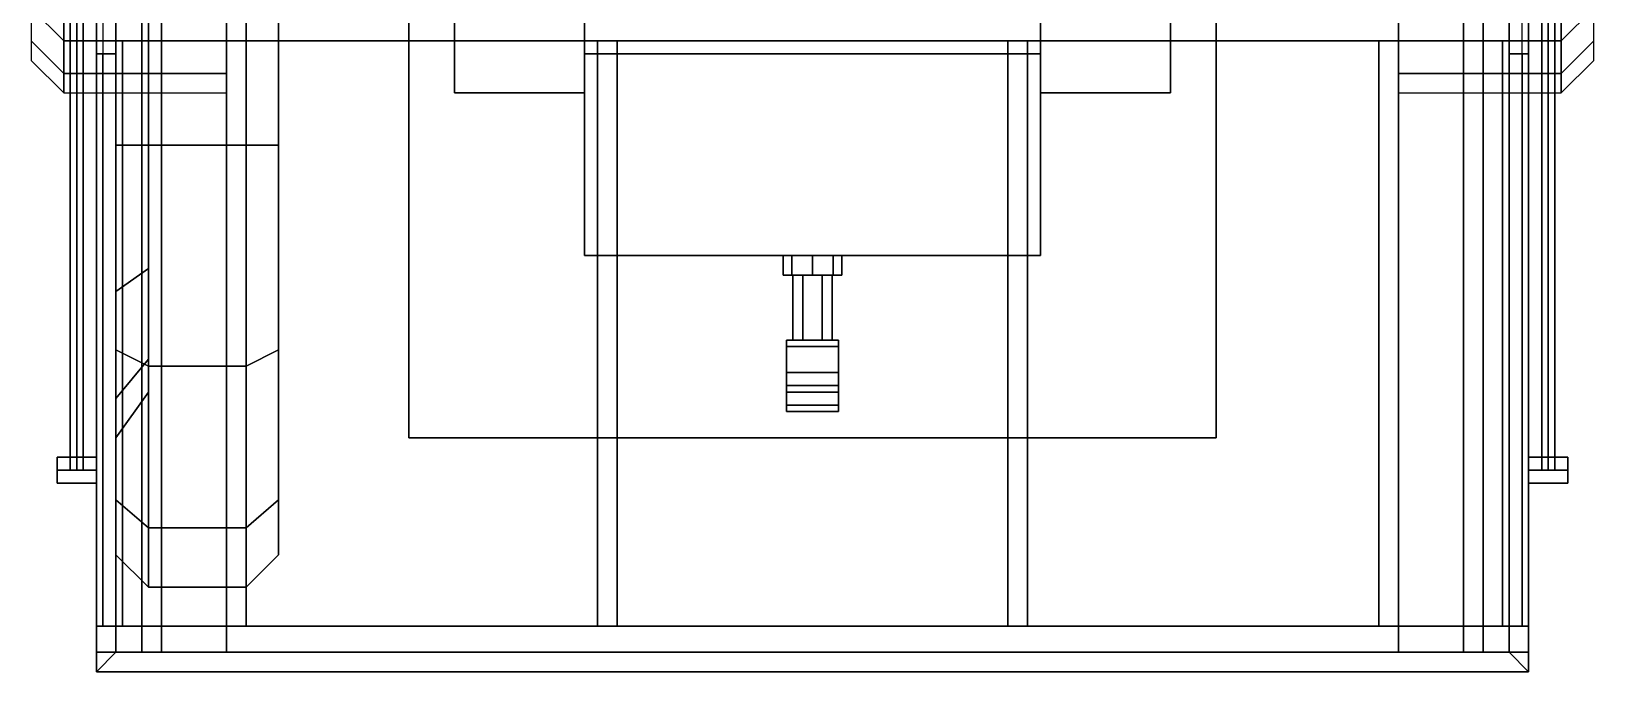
# Model space of a CAD drawing. Header units: millimetres. Extents: x -1.2 to 3, y -3.17 to 5.
# Drawn here: x -1.2 to 1.2, y -3.17 to -2.185 of the extents above; entities that cross this region are included whole.
import ezdxf

# ---------------------------------------------------------------- set-up
doc = ezdxf.new("R2010")
doc.units = ezdxf.units.MM
for name, color, linetype in [('crane', 1, 'Continuous'), ('mudguards', 6, 'Continuous'), ('spare', 5, 'Continuous')]:
    doc.layers.add(name, color=color, linetype=linetype)

msp = doc.modelspace()

# ---------------------------------------------------------------- linework, layer by layer
for points in [[(-0.62, -0.51, 1.1), (-0.62, -2.81, 1.1), (-0.62, -2.81, 1.17), (-0.62, -0.51, 1.17)], [(0.62, -0.51, 1.1), (0.62, -2.81, 1.1), (-0.62, -2.81, 1.1), (-0.62, -0.51, 1.1)], [(0.62, -2.81, 1.17), (0.62, -2.81, 1.1), (0.62, -0.51, 1.1), (0.62, -0.51, 1.17)], [(-1.1, -1.35, 1.53), (-1.1, -1.46, 1.53), (-1.1, -3.14, 1.91), (-1.1, -0.57, 1.91)], [(-1.1, -0.57, 1.91), (-1.1, -3.17, 1.91), (-1.07, -3.14, 1.91), (-1.07, -0.57, 1.91)], [(-1.1, -0.57, 2.3), (-1.1, -3.14, 2.3), (-1.07, -3.14, 2.3), (-1.07, -0.57, 2.3)], [(-1.09, -0.57, 2.27), (-1.09, -3.1, 2.27), (-1.1, -3.1, 2.27), (-1.1, -0.57, 2.27)], [(-1.1, -3.14, 2.27), (-1.1, -3.14, 2.3), (-1.1, -0.57, 2.3), (-1.1, -0.57, 2.27)], [(-1.07, -3.14, 1.91), (-1.07, -1.46, 1.57), (-1.07, -1.35, 1.57), (-1.07, -0.57, 1.91)], [(-1.07, -0.57, 2.3), (-1.07, -3.14, 2.3), (-1.07, -3.1, 2.18), (-1.07, -0.57, 2.18)], [(1.07, -1.35, 1.57), (1.07, -1.46, 1.57), (1.07, -3.14, 1.91), (1.07, -0.57, 1.91)], [(1.07, -0.57, 1.91), (1.07, -3.14, 1.91), (1.1, -3.17, 1.91), (1.1, -0.57, 1.91)], [(1.07, -3.1, 2.18), (1.07, -3.14, 2.3), (1.07, -0.57, 2.3), (1.07, -0.57, 2.18)], [(1.07, -0.57, 2.3), (1.07, -3.14, 2.3), (1.1, -3.14, 2.3), (1.1, -0.57, 2.3)], [(1.1, -0.57, 2.27), (1.1, -3.1, 2.27), (1.09, -3.1, 2.27), (1.09, -0.57, 2.27)], [(1.1, -3.17, 1.91), (1.1, -1.46, 1.53), (1.1, -1.35, 1.53), (1.1, -0.57, 1.91)], [(1.1, -0.57, 2.3), (1.1, -3.14, 2.3), (1.1, -3.14, 2.27), (1.1, -0.57, 2.27)], [(-1.1, -1.7, 1.48), (-1.1, -3.14, 1.91), (-1.1, -3.14, 1.91), (-1.1, -1.46, 1.53)], [(-1.07, -3.14, 1.91), (-1.07, -3.14, 1.91), (-1.07, -1.7, 1.52), (-1.07, -1.46, 1.57)], [(1.07, -1.7, 1.52), (1.07, -3.14, 1.91), (1.07, -3.14, 1.91), (1.07, -1.46, 1.57)], [(1.1, -3.17, 1.91), (1.1, -3.17, 1.91), (1.1, -1.7, 1.48), (1.1, -1.46, 1.53)], [(-1.1, -1.93, 1.36), (-1.1, -3.14, 1.91), (-1.1, -3.14, 1.91), (-1.1, -1.7, 1.48)], [(-1.07, -3.14, 1.91), (-1.07, -3.14, 1.91), (-1.07, -1.94, 1.41), (-1.07, -1.7, 1.52)], [(1.07, -1.94, 1.41), (1.07, -3.14, 1.91), (1.07, -3.14, 1.91), (1.07, -1.7, 1.52)], [(1.1, -3.17, 1.91), (1.1, -3.17, 1.91), (1.1, -1.93, 1.36), (1.1, -1.7, 1.48)], [(-1.1, -2.11, 1.17), (-1.1, -3.14, 1.17), (-1.1, -3.14, 1.91), (-1.1, -1.93, 1.36)], [(-1.07, -3.14, 1.91), (-1.07, -3.14, 1.23), (-1.07, -2.12, 1.23), (-1.07, -1.94, 1.41)], [(1.07, -2.12, 1.23), (1.07, -3.14, 1.23), (1.07, -3.14, 1.91), (1.07, -1.94, 1.41)], [(1.1, -3.17, 1.91), (1.1, -3.17, 1.17), (1.1, -2.11, 1.17), (1.1, -1.93, 1.36)], [(-0.55, -2.06, 0.76), (-0.55, -2.28, 0.91), (-0.55, -2.17, 1.06)], [(-0.35, -2.06, 0.76), (-0.35, -2.28, 0.91), (-0.55, -2.28, 0.91), (-0.55, -2.06, 0.76)], [(-0.35, -2.17, 1.06), (-0.35, -2.28, 0.91), (-0.35, -2.06, 0.76), (-0.35, -2.17, 1.06)], [(0.35, -2.06, 0.76), (0.35, -2.28, 0.91), (0.35, -2.17, 1.06)], [(0.55, -2.06, 0.76), (0.55, -2.28, 0.91), (0.35, -2.28, 0.91), (0.35, -2.06, 0.76)], [(0.55, -2.17, 1.06), (0.55, -2.28, 0.91), (0.55, -2.06, 0.76), (0.55, -2.17, 1.06)], [(1.1, -2.11, 1.17), (1.1, -3.14, 1.17), (-1.1, -3.14, 1.17), (-1.1, -2.11, 1.17)], [(-1.07, -2.12, 1.23), (-1.07, -3.14, 1.23), (1.07, -3.14, 1.23), (1.07, -2.12, 1.23)], [(-1.1, -2.16, 1.91), (-1.1, -2.22, 1.91), (-1.1, -2.22, 2.27), (-1.1, -2.16, 2.27)], [(-1.1, -2.16, 2.55), (-1.1, -2.16, 2.3), (-1.1, -2.2, 2.3), (-1.1, -2.2, 2.55)], [(-1.03, -2.16, 2.62), (-1.1, -2.16, 2.55), (-1.1, -2.2, 2.55), (-1.03, -2.2, 2.62)], [(-1.07, -2.22, 2.27), (-1.07, -2.22, 1.91), (-1.07, -2.16, 1.91), (-1.07, -2.16, 2.27)], [(-1.07, -2.2, 2.3), (-1.07, -2.16, 2.3), (-1.07, -2.16, 2.55), (-1.07, -2.2, 2.55)], [(-1.07, -2.2, 2.55), (-1.07, -2.16, 2.55), (-1, -2.16, 2.62), (-1, -2.2, 2.62)], [(-0.9, -2.16, 2.69), (-1.03, -2.16, 2.62), (-1.03, -2.2, 2.62), (-0.9, -2.2, 2.69)], [(-1, -2.2, 2.62), (-1, -2.16, 2.62), (-0.9, -2.16, 2.67), (-0.9, -2.2, 2.67)], [(0.9, -2.16, 2.67), (0.9, -2.2, 2.67), (-0.9, -2.2, 2.67), (-0.9, -2.16, 2.67)], [(-0.9, -2.2, 2.69), (0.9, -2.2, 2.69), (0.9, -2.16, 2.69), (-0.9, -2.16, 2.69)], [(0.9, -2.2, 2.69), (1.03, -2.2, 2.62), (1.03, -2.16, 2.62), (0.9, -2.16, 2.69)], [(1, -2.16, 2.62), (1, -2.2, 2.62), (0.9, -2.2, 2.67), (0.9, -2.16, 2.67)], [(1.07, -2.16, 2.55), (1.07, -2.2, 2.55), (1, -2.2, 2.62), (1, -2.16, 2.62)], [(1.03, -2.2, 2.62), (1.1, -2.2, 2.55), (1.1, -2.16, 2.55), (1.03, -2.16, 2.62)], [(1.07, -2.16, 1.91), (1.07, -2.22, 1.91), (1.07, -2.22, 2.27), (1.07, -2.16, 2.27)], [(1.07, -2.16, 2.3), (1.07, -2.2, 2.3), (1.07, -2.2, 2.55), (1.07, -2.16, 2.55)], [(1.1, -2.22, 2.27), (1.1, -2.22, 1.91), (1.1, -2.16, 1.91), (1.1, -2.16, 2.27)], [(1.1, -2.2, 2.55), (1.1, -2.2, 2.3), (1.1, -2.16, 2.3), (1.1, -2.16, 2.55)], [(-0.55, -2.17, 1.06), (-0.55, -2.28, 0.91), (-0.55, -2.28, 1.1), (-0.55, -2.17, 1.1)], [(-0.35, -2.28, 1.1), (-0.35, -2.28, 0.91), (-0.35, -2.17, 1.06), (-0.35, -2.17, 1.1)], [(0.35, -2.17, 1.06), (0.35, -2.28, 0.91), (0.35, -2.28, 1.1), (0.35, -2.17, 1.1)], [(0.55, -2.28, 1.1), (0.55, -2.28, 0.91), (0.55, -2.17, 1.06), (0.55, -2.17, 1.1)], [(-1.1, -2.2, 2.55), (-1.1, -2.2, 2.3), (-1.07, -2.2, 2.3), (-1.07, -2.2, 2.55)], [(-1.03, -2.2, 2.62), (-1.1, -2.2, 2.55), (-1.07, -2.2, 2.55), (-1, -2.2, 2.62)], [(-1.1, -3.1, 2.52), (-1.1, -3.1, 2.55), (-1.1, -2.2, 2.55), (-1.1, -2.2, 2.52)], [(-1.07, -2.2, 2.52), (-1.07, -3.1, 2.52), (-1.1, -3.1, 2.52), (-1.1, -2.2, 2.52)], [(-1.1, -2.2, 2.55), (-1.1, -3.1, 2.55), (-1.07, -3.1, 2.55), (-1.07, -2.2, 2.55)], [(-1.07, -2.2, 2.55), (-1.07, -3.1, 2.55), (-1.07, -3.1, 2.52), (-1.07, -2.2, 2.52)], [(-1.03, -2.2, 2.59), (-1.03, -3.1, 2.59), (-1.06, -3.1, 2.59), (-1.06, -2.2, 2.59)], [(-1.06, -3.1, 2.59), (-1.03, -3.1, 2.62), (-1.03, -2.2, 2.62), (-1.06, -2.2, 2.59)], [(-0.9, -2.2, 2.69), (-1.03, -2.2, 2.62), (-1, -2.2, 2.62), (-0.9, -2.2, 2.67)], [(-1, -2.2, 2.62), (-1, -3.1, 2.62), (-1.03, -3.1, 2.59), (-1.03, -2.2, 2.59)], [(-1.03, -2.2, 2.62), (-1.03, -3.1, 2.62), (-1, -3.1, 2.62), (-1, -2.2, 2.62)], [(-0.9, -2.2, 2.67), (0.9, -2.2, 2.67), (0.9, -2.2, 2.69), (-0.9, -2.2, 2.69)], [(-0.9, -3.1, 2.67), (-0.9, -3.1, 2.69), (-0.9, -2.2, 2.69), (-0.9, -2.2, 2.67)], [(-0.9, -2.2, 2.69), (-0.9, -3.1, 2.69), (-0.87, -3.1, 2.69), (-0.87, -2.2, 2.69)], [(-0.87, -2.2, 2.67), (-0.87, -3.1, 2.67), (-0.9, -3.1, 2.67), (-0.9, -2.2, 2.67)], [(-0.87, -2.2, 2.69), (-0.87, -3.1, 2.69), (-0.87, -3.1, 2.67), (-0.87, -2.2, 2.67)], [(-0.33, -3.1, 2.67), (-0.33, -3.1, 2.69), (-0.33, -2.2, 2.69), (-0.33, -2.2, 2.67)], [(-0.33, -2.2, 2.69), (-0.33, -3.1, 2.69), (-0.3, -3.1, 2.69), (-0.3, -2.2, 2.69)], [(-0.3, -2.2, 2.67), (-0.3, -3.1, 2.67), (-0.33, -3.1, 2.67), (-0.33, -2.2, 2.67)], [(-0.3, -2.2, 2.69), (-0.3, -3.1, 2.69), (-0.3, -3.1, 2.67), (-0.3, -2.2, 2.67)], [(0.33, -3.1, 2.69), (0.33, -2.2, 2.69), (0.3, -2.2, 2.69), (0.3, -3.1, 2.69)], [(0.3, -3.1, 2.69), (0.3, -2.2, 2.69), (0.3, -2.2, 2.67), (0.3, -3.1, 2.67)], [(0.3, -3.1, 2.67), (0.3, -2.2, 2.67), (0.33, -2.2, 2.67), (0.33, -3.1, 2.67)], [(0.33, -2.2, 2.67), (0.33, -2.2, 2.69), (0.33, -3.1, 2.69), (0.33, -3.1, 2.67)], [(0.9, -3.1, 2.69), (0.9, -2.2, 2.69), (0.87, -2.2, 2.69), (0.87, -3.1, 2.69)], [(0.87, -3.1, 2.69), (0.87, -2.2, 2.69), (0.87, -2.2, 2.67), (0.87, -3.1, 2.67)], [(0.87, -3.1, 2.67), (0.87, -2.2, 2.67), (0.9, -2.2, 2.67), (0.9, -3.1, 2.67)], [(0.9, -2.2, 2.67), (1, -2.2, 2.62), (1.03, -2.2, 2.62), (0.9, -2.2, 2.69)], [(0.9, -2.2, 2.67), (0.9, -2.2, 2.69), (0.9, -3.1, 2.69), (0.9, -3.1, 2.67)], [(1, -2.2, 2.62), (1.07, -2.2, 2.55), (1.1, -2.2, 2.55), (1.03, -2.2, 2.62)], [(1, -3.1, 2.62), (1, -2.2, 2.62), (1.03, -2.2, 2.59), (1.03, -3.1, 2.59)], [(1.03, -3.1, 2.62), (1.03, -2.2, 2.62), (1, -2.2, 2.62), (1, -3.1, 2.62)], [(1.06, -2.2, 2.59), (1.03, -2.2, 2.62), (1.03, -3.1, 2.62), (1.06, -3.1, 2.59)], [(1.03, -3.1, 2.59), (1.03, -2.2, 2.59), (1.06, -2.2, 2.59), (1.06, -3.1, 2.59)], [(1.07, -2.2, 2.55), (1.07, -2.2, 2.3), (1.1, -2.2, 2.3), (1.1, -2.2, 2.55)], [(1.07, -3.1, 2.52), (1.07, -2.2, 2.52), (1.1, -2.2, 2.52), (1.1, -3.1, 2.52)], [(1.07, -3.1, 2.55), (1.07, -2.2, 2.55), (1.07, -2.2, 2.52), (1.07, -3.1, 2.52)], [(1.1, -3.1, 2.55), (1.1, -2.2, 2.55), (1.07, -2.2, 2.55), (1.07, -3.1, 2.55)], [(1.1, -2.2, 2.52), (1.1, -2.2, 2.55), (1.1, -3.1, 2.55), (1.1, -3.1, 2.52)], [(-1.1, -2.22, 2.27), (-1.1, -2.22, 1.91), (-1.07, -2.22, 1.91), (-1.07, -2.22, 2.27)], [(-1.09, -2.22, 2), (-1.09, -3.1, 2), (-1.09, -3.1, 2.09), (-1.09, -2.22, 2.09)], [(-1.07, -2.22, 2), (-1.07, -3.1, 2), (-1.09, -3.1, 2), (-1.09, -2.22, 2)], [(-1.09, -2.22, 2.18), (-1.09, -3.1, 2.18), (-1.09, -3.1, 2.27), (-1.09, -2.22, 2.27)], [(-1.07, -2.22, 2.18), (-1.07, -3.1, 2.18), (-1.09, -3.1, 2.18), (-1.09, -2.22, 2.18)], [(-1.09, -2.22, 2.09), (-1.09, -3.1, 2.09), (-1.07, -3.1, 2.09), (-1.07, -2.22, 2.09)], [(-1.07, -3.1, 2.09), (-1.07, -3.1, 2), (-1.07, -2.22, 2), (-1.07, -2.22, 2.09)], [(-0.35, -2.22, 0.66), (-0.35, -2.53, 0.66), (-0.35, -2.53, 1.1), (-0.35, -2.22, 1.1)], [(0.35, -2.22, 1.1), (0.35, -2.22, 0.66), (-0.35, -2.22, 0.66), (-0.35, -2.22, 1.1)], [(0.35, -2.22, 0.66), (0.35, -2.53, 0.66), (-0.35, -2.53, 0.66), (-0.35, -2.22, 0.66)], [(0.35, -2.53, 1.1), (0.35, -2.53, 0.66), (0.35, -2.22, 0.66), (0.35, -2.22, 1.1)], [(1.07, -2.22, 2.27), (1.07, -2.22, 1.91), (1.1, -2.22, 1.91), (1.1, -2.22, 2.27)], [(1.07, -2.22, 2), (1.07, -3.1, 2), (1.07, -3.1, 2.09), (1.07, -2.22, 2.09)], [(1.07, -2.22, 2.09), (1.07, -3.1, 2.09), (1.09, -3.1, 2.09), (1.09, -2.22, 2.09)], [(1.09, -2.22, 2), (1.09, -3.1, 2), (1.07, -3.1, 2), (1.07, -2.22, 2)], [(1.09, -2.22, 2.18), (1.09, -3.1, 2.18), (1.07, -3.1, 2.18), (1.07, -2.22, 2.18)], [(1.09, -3.1, 2.09), (1.09, -3.1, 2), (1.09, -2.22, 2), (1.09, -2.22, 2.09)], [(1.09, -3.1, 2.27), (1.09, -3.1, 2.18), (1.09, -2.22, 2.18), (1.09, -2.22, 2.27)], [(-0.55, -2.28, 1.1), (-0.55, -2.28, 0.91), (-0.35, -2.28, 0.91), (-0.35, -2.28, 1.1)], [(0.35, -2.28, 1.1), (0.35, -2.28, 0.91), (0.55, -2.28, 0.91), (0.55, -2.28, 1.1)], [(-0.35, -2.53, 1.1), (-0.35, -2.53, 0.66), (0.35, -2.53, 0.66), (0.35, -2.53, 1.1)], [(-0.0318, -2.53, 0.7718), (-0.045, -2.53, 0.74), (-0.045, -2.56, 0.74), (-0.0318, -2.56, 0.7718)], [(-0.045, -2.53, 0.74), (-0.0318, -2.53, 0.7082), (-0.0318, -2.56, 0.7082), (-0.045, -2.56, 0.74)], [(0, -2.53, 0.785), (-0.0318, -2.53, 0.7718), (-0.0318, -2.56, 0.7718), (0, -2.56, 0.785)], [(-0.0318, -2.53, 0.7082), (0, -2.53, 0.695), (0, -2.56, 0.695), (-0.0318, -2.56, 0.7082)], [(0.0318, -2.53, 0.7718), (0, -2.53, 0.785), (0, -2.56, 0.785), (0.0318, -2.56, 0.7718)], [(0, -2.53, 0.695), (0.0318, -2.53, 0.7082), (0.0318, -2.56, 0.7082), (0, -2.56, 0.695)], [(0.045, -2.53, 0.74), (0.0318, -2.53, 0.7718), (0.0318, -2.56, 0.7718), (0.045, -2.56, 0.74)], [(0.0318, -2.53, 0.7082), (0.045, -2.53, 0.74), (0.045, -2.56, 0.74), (0.0318, -2.56, 0.7082)], [(0, -2.56, 0.785), (-0.0318, -2.56, 0.7718), (-0.045, -2.56, 0.74), (0.0318, -2.56, 0.7718)], [(0.0318, -2.56, 0.7718), (-0.045, -2.56, 0.74), (-0.0318, -2.56, 0.7082), (0.045, -2.56, 0.74)], [(0.045, -2.56, 0.74), (-0.0318, -2.56, 0.7082), (0, -2.56, 0.695), (0.0318, -2.56, 0.7082)], [(-0.015, -2.56, 0.756), (-0.03, -2.56, 0.73), (-0.03, -2.66, 0.73), (-0.015, -2.66, 0.756)], [(-0.03, -2.56, 0.73), (-0.015, -2.56, 0.704), (-0.015, -2.66, 0.704), (-0.03, -2.66, 0.73)], [(0.015, -2.56, 0.756), (-0.015, -2.56, 0.756), (-0.015, -2.66, 0.756), (0.015, -2.66, 0.756)], [(-0.015, -2.56, 0.704), (0.015, -2.56, 0.704), (0.015, -2.66, 0.704), (-0.015, -2.66, 0.704)], [(0.03, -2.56, 0.73), (0.015, -2.56, 0.756), (0.015, -2.66, 0.756), (0.03, -2.66, 0.73)], [(0.015, -2.56, 0.704), (0.03, -2.56, 0.73), (0.03, -2.66, 0.73), (0.015, -2.66, 0.704)], [(-0.04, -2.66, 0.7), (-0.04, -2.71, 0.7), (-0.04, -2.71, 0.76), (-0.04, -2.66, 0.76)], [(0.04, -2.66, 0.76), (0.04, -2.66, 0.7), (-0.04, -2.66, 0.7), (-0.04, -2.66, 0.76)], [(0.04, -2.66, 0.7), (0.04, -2.67, 0.7), (-0.04, -2.67, 0.7), (-0.04, -2.66, 0.7)], [(-0.04, -2.66, 0.76), (-0.04, -2.67, 0.76), (0.04, -2.67, 0.76), (0.04, -2.66, 0.76)], [(0.04, -2.71, 0.76), (0.04, -2.71, 0.7), (0.04, -2.66, 0.7), (0.04, -2.66, 0.76)], [(-0.04, -2.71, 0.66), (-0.04, -2.73, 0.69), (-0.04, -2.71, 0.7), (-0.04, -2.67, 0.7)], [(0.04, -2.67, 0.7), (0.04, -2.71, 0.66), (-0.04, -2.71, 0.66), (-0.04, -2.67, 0.7)], [(-0.04, -2.71, 0.76), (-0.04, -2.73, 0.77), (-0.04, -2.71, 0.8), (-0.04, -2.67, 0.76)], [(-0.04, -2.67, 0.76), (-0.04, -2.71, 0.8), (0.04, -2.71, 0.8), (0.04, -2.67, 0.76)], [(0.04, -2.71, 0.7), (0.04, -2.73, 0.69), (0.04, -2.71, 0.66), (0.04, -2.67, 0.7)], [(0.04, -2.71, 0.8), (0.04, -2.73, 0.77), (0.04, -2.71, 0.76), (0.04, -2.67, 0.76)], [(-0.04, -2.71, 0.76), (-0.04, -2.71, 0.7), (0.04, -2.71, 0.7), (0.04, -2.71, 0.76)], [(-0.04, -2.71, 0.7), (-0.04, -2.73, 0.69), (0.04, -2.73, 0.69), (0.04, -2.71, 0.7)], [(-0.04, -2.76, 0.66), (-0.04, -2.74, 0.69), (-0.04, -2.73, 0.69), (-0.04, -2.71, 0.66)], [(0.04, -2.71, 0.66), (0.04, -2.76, 0.66), (-0.04, -2.76, 0.66), (-0.04, -2.71, 0.66)], [(-0.04, -2.73, 0.77), (-0.04, -2.74, 0.77), (-0.04, -2.76, 0.8), (-0.04, -2.71, 0.8)], [(-0.04, -2.71, 0.8), (-0.04, -2.76, 0.8), (0.04, -2.76, 0.8), (0.04, -2.71, 0.8)], [(0.04, -2.71, 0.76), (0.04, -2.73, 0.77), (-0.04, -2.73, 0.77), (-0.04, -2.71, 0.76)], [(0.04, -2.73, 0.69), (0.04, -2.74, 0.69), (0.04, -2.76, 0.66), (0.04, -2.71, 0.66)], [(0.04, -2.76, 0.8), (0.04, -2.74, 0.77), (0.04, -2.73, 0.77), (0.04, -2.71, 0.8)], [(-0.04, -2.73, 0.69), (-0.04, -2.74, 0.69), (0.04, -2.74, 0.69), (0.04, -2.73, 0.69)], [(0.04, -2.73, 0.77), (0.04, -2.74, 0.77), (-0.04, -2.74, 0.77), (-0.04, -2.73, 0.77)], [(-0.04, -2.77, 0.68), (-0.04, -2.76, 0.71), (-0.04, -2.74, 0.69), (-0.04, -2.76, 0.66)], [(-0.04, -2.74, 0.69), (-0.04, -2.76, 0.71), (0.04, -2.76, 0.71), (0.04, -2.74, 0.69)], [(-0.04, -2.74, 0.77), (-0.04, -2.76, 0.75), (-0.04, -2.77, 0.78), (-0.04, -2.76, 0.8)], [(0.04, -2.74, 0.77), (0.04, -2.76, 0.75), (-0.04, -2.76, 0.75), (-0.04, -2.74, 0.77)], [(0.04, -2.77, 0.68), (0.04, -2.76, 0.71), (-0.04, -2.76, 0.71), (-0.04, -2.77, 0.68)], [(0.04, -2.76, 0.66), (0.04, -2.77, 0.68), (-0.04, -2.77, 0.68), (-0.04, -2.76, 0.66)], [(-0.04, -2.77, 0.78), (-0.04, -2.76, 0.75), (0.04, -2.76, 0.75), (0.04, -2.77, 0.78)], [(-0.04, -2.76, 0.8), (-0.04, -2.77, 0.78), (0.04, -2.77, 0.78), (0.04, -2.76, 0.8)], [(0.04, -2.74, 0.69), (0.04, -2.76, 0.71), (0.04, -2.77, 0.68), (0.04, -2.76, 0.66)], [(0.04, -2.77, 0.78), (0.04, -2.76, 0.75), (0.04, -2.74, 0.77), (0.04, -2.76, 0.8)], [(-0.62, -2.81, 1.17), (-0.62, -2.81, 1.1), (0.62, -2.81, 1.1), (0.62, -2.81, 1.17)], [(-1.1, -3.1, 1.91), (-1.1, -3.14, 1.91), (-1.1, -3.14, 2.27), (-1.1, -3.1, 2.27)], [(-1.07, -3.1, 2.27), (-1.07, -3.1, 1.91), (-1.1, -3.1, 1.91), (-1.1, -3.1, 2.27)], [(-1.07, -3.1, 2.55), (-1.07, -3.1, 2.3), (-1.1, -3.1, 2.3), (-1.1, -3.1, 2.55)], [(-1.1, -3.1, 2.55), (-1.1, -3.1, 2.3), (-1.1, -3.14, 2.3), (-1.1, -3.14, 2.55)], [(-1, -3.1, 2.62), (-1.07, -3.1, 2.55), (-1.1, -3.1, 2.55), (-1.03, -3.1, 2.62)], [(-1.03, -3.1, 2.62), (-1.1, -3.1, 2.55), (-1.1, -3.14, 2.55), (-1.03, -3.14, 2.62)], [(-1.07, -3.14, 2.3), (-1.07, -3.14, 1.91), (-1.07, -3.1, 1.91), (-1.07, -3.1, 2.18)], [(-1.07, -3.14, 2.3), (-1.07, -3.1, 2.3), (-1.07, -3.1, 2.55), (-1.07, -3.14, 2.55)], [(-1.07, -3.14, 2.55), (-1.07, -3.1, 2.55), (-1, -3.1, 2.62), (-1, -3.14, 2.62)], [(-0.9, -3.1, 2.67), (-1, -3.1, 2.62), (-1.03, -3.1, 2.62), (-0.9, -3.1, 2.69)], [(-0.9, -3.1, 2.69), (-1.03, -3.1, 2.62), (-1.03, -3.14, 2.62), (-0.9, -3.14, 2.69)], [(-1, -3.14, 2.62), (-1, -3.1, 2.62), (-0.9, -3.1, 2.67), (-0.9, -3.14, 2.67)], [(0.9, -3.1, 2.67), (0.9, -3.14, 2.67), (-0.9, -3.14, 2.67), (-0.9, -3.1, 2.67)], [(-0.9, -3.1, 2.69), (0.9, -3.1, 2.69), (0.9, -3.1, 2.67), (-0.9, -3.1, 2.67)], [(-0.9, -3.14, 2.69), (0.9, -3.14, 2.69), (0.9, -3.1, 2.69), (-0.9, -3.1, 2.69)], [(0.9, -3.1, 2.69), (1.03, -3.1, 2.62), (1, -3.1, 2.62), (0.9, -3.1, 2.67)], [(0.9, -3.14, 2.69), (1.03, -3.14, 2.62), (1.03, -3.1, 2.62), (0.9, -3.1, 2.69)], [(1, -3.1, 2.62), (1, -3.14, 2.62), (0.9, -3.14, 2.67), (0.9, -3.1, 2.67)], [(1.03, -3.1, 2.62), (1.1, -3.1, 2.55), (1.07, -3.1, 2.55), (1, -3.1, 2.62)], [(1.07, -3.1, 2.55), (1.07, -3.14, 2.55), (1, -3.14, 2.62), (1, -3.1, 2.62)], [(1.03, -3.14, 2.62), (1.1, -3.14, 2.55), (1.1, -3.1, 2.55), (1.03, -3.1, 2.62)], [(1.07, -3.1, 1.91), (1.07, -3.14, 1.91), (1.07, -3.14, 2.3), (1.07, -3.1, 2.18)], [(1.1, -3.1, 2.27), (1.1, -3.1, 1.91), (1.07, -3.1, 1.91), (1.07, -3.1, 2.27)], [(1.07, -3.1, 2.3), (1.07, -3.14, 2.3), (1.07, -3.14, 2.55), (1.07, -3.1, 2.55)], [(1.1, -3.1, 2.55), (1.1, -3.1, 2.3), (1.07, -3.1, 2.3), (1.07, -3.1, 2.55)], [(1.1, -3.14, 2.27), (1.1, -3.14, 1.91), (1.1, -3.1, 1.91), (1.1, -3.1, 2.27)], [(1.1, -3.14, 2.55), (1.1, -3.14, 2.3), (1.1, -3.1, 2.3), (1.1, -3.1, 2.55)], [(-1.07, -3.14, 1.91), (-1.1, -3.17, 1.91), (1.1, -3.17, 1.91), (1.07, -3.14, 1.91)], [(-1.1, -3.17, 1.17), (-1.1, -3.17, 1.91), (-1.1, -3.14, 1.91), (-1.1, -3.14, 1.17)], [(-1.1, -3.14, 2.3), (-1.1, -3.14, 1.91), (-1.07, -3.14, 1.91), (-1.07, -3.14, 2.3)], [(-1.1, -3.14, 2.55), (-1.1, -3.14, 2.3), (-1.07, -3.14, 2.3), (-1.07, -3.14, 2.55)], [(-1.03, -3.14, 2.62), (-1.1, -3.14, 2.55), (-1.07, -3.14, 2.55), (-1, -3.14, 2.62)], [(-1.07, -3.14, 1.23), (-1.07, -3.14, 1.91), (1.07, -3.14, 1.91), (1.07, -3.14, 1.23)], [(-0.9, -3.14, 2.69), (-1.03, -3.14, 2.62), (-1, -3.14, 2.62), (-0.9, -3.14, 2.67)], [(-0.9, -3.14, 2.67), (0.9, -3.14, 2.67), (0.9, -3.14, 2.69), (-0.9, -3.14, 2.69)], [(0.9, -3.14, 2.67), (1, -3.14, 2.62), (1.03, -3.14, 2.62), (0.9, -3.14, 2.69)], [(1, -3.14, 2.62), (1.07, -3.14, 2.55), (1.1, -3.14, 2.55), (1.03, -3.14, 2.62)], [(1.07, -3.14, 2.3), (1.07, -3.14, 1.91), (1.1, -3.14, 1.91), (1.1, -3.14, 2.3)], [(1.07, -3.14, 2.55), (1.07, -3.14, 2.3), (1.1, -3.14, 2.3), (1.1, -3.14, 2.55)], [(1.1, -3.14, 1.91), (1.1, -3.17, 1.91), (1.1, -3.17, 1.17), (1.1, -3.14, 1.17)], [(1.1, -3.17, 1.17), (1.1, -3.17, 1.91), (-1.1, -3.17, 1.91), (-1.1, -3.17, 1.17)]]:
    msp.add_3dface(points)
at = {"layer": 'crane'}
for points in [[(-1.13, -0.54, 2.54), (-1.14, -0.54, 2.53), (-1.14, -2.86, 1.2), (-1.13, -2.86, 1.21)], [(-1.14, -0.54, 2.53), (-1.13, -0.54, 2.52), (-1.13, -2.86, 1.19), (-1.14, -2.86, 1.2)], [(-1.12, -0.54, 2.53), (-1.13, -0.54, 2.54), (-1.13, -2.86, 1.21), (-1.12, -2.86, 1.2)], [(-1.13, -0.54, 2.52), (-1.12, -0.54, 2.53), (-1.12, -2.86, 1.2), (-1.13, -2.86, 1.19)], [(1.12, -0.54, 2.53), (1.13, -0.54, 2.52), (1.13, -2.86, 1.19), (1.12, -2.86, 1.2)], [(1.13, -0.54, 2.54), (1.12, -0.54, 2.53), (1.12, -2.86, 1.2), (1.13, -2.86, 1.21)], [(1.13, -0.54, 2.52), (1.14, -0.54, 2.53), (1.14, -2.86, 1.2), (1.13, -2.86, 1.19)], [(1.14, -0.54, 2.53), (1.13, -0.54, 2.54), (1.13, -2.86, 1.21), (1.14, -2.86, 1.2)], [(-1.1, -2.86, 1.22), (-1.1, -2.84, 1.2), (-1.16, -2.84, 1.2), (-1.16, -2.86, 1.22)], [(-1.1, -2.84, 1.2), (-1.1, -2.86, 1.18), (-1.16, -2.86, 1.18), (-1.16, -2.84, 1.2)], [(-1.16, -2.86, 1.22), (-1.16, -2.84, 1.2), (-1.16, -2.86, 1.18), (-1.16, -2.88, 1.2)], [(1.1, -2.86, 1.18), (1.1, -2.84, 1.2), (1.16, -2.84, 1.2), (1.16, -2.86, 1.18)], [(1.1, -2.84, 1.2), (1.1, -2.86, 1.22), (1.16, -2.86, 1.22), (1.16, -2.84, 1.2)], [(1.16, -2.86, 1.22), (1.16, -2.88, 1.2), (1.16, -2.86, 1.18), (1.16, -2.84, 1.2)], [(-1.1, -2.88, 1.2), (-1.1, -2.86, 1.22), (-1.16, -2.86, 1.22), (-1.16, -2.88, 1.2)], [(-1.1, -2.86, 1.18), (-1.1, -2.88, 1.2), (-1.16, -2.88, 1.2), (-1.16, -2.86, 1.18)], [(1.1, -2.88, 1.2), (1.1, -2.86, 1.18), (1.16, -2.86, 1.18), (1.16, -2.88, 1.2)], [(1.1, -2.86, 1.22), (1.1, -2.88, 1.2), (1.16, -2.88, 1.2), (1.16, -2.86, 1.22)]]:
    msp.add_3dface(points, dxfattribs=at)
at = {"layer": 'mudguards'}
for points in [[(-1.15, -2.2, 1.03), (-1.15, -2.11, 1.17), (-1.2, -2.06, 1.15), (-1.2, -2.15, 1)], [(1.15, -2.11, 1.17), (1.15, -2.2, 1.03), (1.2, -2.15, 1), (1.2, -2.06, 1.15)], [(-1.15, -2.11, 1.17), (-1.15, -2.2, 1.03), (-0.9, -2.2, 1.03), (-0.9, -2.11, 1.17)], [(0.9, -2.11, 1.17), (0.9, -2.2, 1.03), (1.15, -2.2, 1.03), (1.15, -2.11, 1.17)], [(-1.15, -2.25, 0.89), (-1.15, -2.2, 1.03), (-1.2, -2.15, 1), (-1.2, -2.2, 0.86)], [(1.15, -2.2, 1.03), (1.15, -2.25, 0.89), (1.2, -2.2, 0.86), (1.2, -2.15, 1)], [(-1.15, -2.28, 0.76), (-1.15, -2.25, 0.89), (-1.2, -2.2, 0.86), (-1.2, -2.23, 0.77)], [(-1.15, -2.2, 1.03), (-1.15, -2.25, 0.89), (-0.9, -2.25, 0.89), (-0.9, -2.2, 1.03)], [(0.9, -2.2, 1.03), (0.9, -2.25, 0.89), (1.15, -2.25, 0.89), (1.15, -2.2, 1.03)], [(1.15, -2.25, 0.89), (1.15, -2.28, 0.76), (1.2, -2.23, 0.77), (1.2, -2.2, 0.86)], [(-1.15, -2.25, 0.89), (-1.15, -2.28, 0.76), (-0.9, -2.28, 0.76), (-0.9, -2.25, 0.89)], [(0.9, -2.25, 0.89), (0.9, -2.28, 0.76), (1.15, -2.28, 0.76), (1.15, -2.25, 0.89)]]:
    msp.add_3dface(points, dxfattribs=at)
at = {"layer": 'spare'}
for points in [[(-0.82, -2.9056, 2.175), (-0.82, -1.73, 1.86), (-0.82, -1.8144, 2.175), (-0.82, -2.675, 2.4056)], [(-0.82, -2.99, 1.86), (-0.82, -1.8144, 1.545), (-0.82, -1.73, 1.86), (-0.82, -2.9056, 2.175)], [(-0.82, -2.675, 2.4056), (-0.82, -1.8144, 2.175), (-0.82, -2.045, 2.4056), (-0.82, -2.36, 2.49)], [(-0.82, -2.9056, 1.545), (-0.82, -2.045, 1.3144), (-0.82, -1.8144, 1.545), (-0.82, -2.99, 1.86)], [(-1.02, -2.0309, 1.67), (-1.02, -2.74, 1.86), (-1.02, -2.6891, 2.05), (-1.02, -1.98, 1.86)], [(-1.02, -1.98, 1.86), (-1.02, -2.6891, 2.05), (-1.02, -2.55, 2.1891), (-1.02, -2.0309, 2.05)], [(-1.02, -2.02, 1.2711), (-1.02, -2.36, 1.18), (-1.07, -2.36, 1.23), (-1.07, -2.045, 1.3144)], [(-1.02, -2.36, 2.54), (-1.02, -2.02, 2.4489), (-1.07, -2.045, 2.4056), (-1.07, -2.36, 2.49)], [(-1.02, -2.36, 1.18), (-1.02, -2.02, 1.2711), (-0.87, -2.02, 1.2711), (-0.87, -2.36, 1.18)], [(-1.02, -2.02, 2.4489), (-1.02, -2.36, 2.54), (-0.87, -2.36, 2.54), (-0.87, -2.02, 2.4489)], [(-1.02, -2.17, 1.5309), (-1.02, -2.6891, 1.67), (-1.02, -2.74, 1.86), (-1.02, -2.0309, 1.67)], [(-1.02, -2.0309, 2.05), (-1.02, -2.55, 2.1891), (-1.02, -2.36, 2.24), (-1.02, -2.17, 2.1891)], [(-0.87, -2.36, 1.18), (-0.87, -2.02, 1.2711), (-0.82, -2.045, 1.3144), (-0.82, -2.36, 1.23)], [(-0.87, -2.02, 2.4489), (-0.87, -2.36, 2.54), (-0.82, -2.36, 2.49), (-0.82, -2.045, 2.4056)], [(-1.07, -2.36, 2.49), (-1.07, -2.045, 2.4056), (-1.07, -2.135, 2.2497), (-1.07, -2.36, 2.31)], [(-1.07, -2.045, 1.3144), (-1.07, -2.36, 1.23), (-1.07, -2.36, 1.41), (-1.07, -2.135, 1.4703)], [(-0.82, -2.675, 1.3144), (-0.82, -2.36, 1.23), (-0.82, -2.045, 1.3144), (-0.82, -2.9056, 1.545)], [(-1.07, -2.36, 2.31), (-1.07, -2.135, 2.2497), (-1.02, -2.17, 2.1891), (-1.02, -2.36, 2.24)], [(-1.07, -2.135, 1.4703), (-1.07, -2.36, 1.41), (-1.02, -2.36, 1.48), (-1.02, -2.17, 1.5309)], [(-1.02, -2.36, 1.48), (-1.02, -2.55, 1.5309), (-1.02, -2.6891, 1.67), (-1.02, -2.17, 1.5309)], [(-1.07, -2.585, 2.2497), (-1.07, -2.36, 2.31), (-1.02, -2.36, 2.24), (-1.02, -2.55, 2.1891)], [(-1.07, -2.675, 2.4056), (-1.07, -2.36, 2.49), (-1.07, -2.36, 2.31), (-1.07, -2.585, 2.2497)], [(-1.07, -2.36, 1.23), (-1.07, -2.675, 1.3144), (-1.07, -2.585, 1.4703), (-1.07, -2.36, 1.41)], [(-1.02, -2.36, 1.18), (-1.02, -2.7, 1.2711), (-1.07, -2.675, 1.3144), (-1.07, -2.36, 1.23)], [(-1.07, -2.36, 1.41), (-1.07, -2.585, 1.4703), (-1.02, -2.55, 1.5309), (-1.02, -2.36, 1.48)], [(-1.02, -2.7, 2.4489), (-1.02, -2.36, 2.54), (-1.07, -2.36, 2.49), (-1.07, -2.675, 2.4056)], [(-1.02, -2.7, 1.2711), (-1.02, -2.36, 1.18), (-0.87, -2.36, 1.18), (-0.87, -2.7, 1.2711)], [(-1.02, -2.36, 2.54), (-1.02, -2.7, 2.4489), (-0.87, -2.7, 2.4489), (-0.87, -2.36, 2.54)], [(-0.87, -2.7, 1.2711), (-0.87, -2.36, 1.18), (-0.82, -2.36, 1.23), (-0.82, -2.675, 1.3144)], [(-0.87, -2.36, 2.54), (-0.87, -2.7, 2.4489), (-0.82, -2.675, 2.4056), (-0.82, -2.36, 2.49)], [(-1.07, -2.585, 1.4703), (-1.07, -2.7497, 1.635), (-1.02, -2.6891, 1.67), (-1.02, -2.55, 1.5309)], [(-1.07, -2.7497, 2.085), (-1.07, -2.585, 2.2497), (-1.02, -2.55, 2.1891), (-1.02, -2.6891, 2.05)], [(-1.07, -2.9056, 2.175), (-1.07, -2.675, 2.4056), (-1.07, -2.585, 2.2497), (-1.07, -2.7497, 2.085)], [(-1.07, -2.675, 1.3144), (-1.07, -2.9056, 1.545), (-1.07, -2.7497, 1.635), (-1.07, -2.585, 1.4703)], [(-1.02, -2.9489, 2.2), (-1.02, -2.7, 2.4489), (-1.07, -2.675, 2.4056), (-1.07, -2.9056, 2.175)], [(-1.02, -2.7, 1.2711), (-1.02, -2.9489, 1.52), (-1.07, -2.9056, 1.545), (-1.07, -2.675, 1.3144)], [(-0.87, -2.7, 2.4489), (-0.87, -2.9489, 2.2), (-0.82, -2.9056, 2.175), (-0.82, -2.675, 2.4056)], [(-0.87, -2.9489, 1.52), (-0.87, -2.7, 1.2711), (-0.82, -2.675, 1.3144), (-0.82, -2.9056, 1.545)], [(-1.07, -2.7497, 1.635), (-1.07, -2.81, 1.86), (-1.02, -2.74, 1.86), (-1.02, -2.6891, 1.67)], [(-1.07, -2.81, 1.86), (-1.07, -2.7497, 2.085), (-1.02, -2.6891, 2.05), (-1.02, -2.74, 1.86)], [(-1.02, -2.7, 2.4489), (-1.02, -2.9489, 2.2), (-0.87, -2.9489, 2.2), (-0.87, -2.7, 2.4489)], [(-1.02, -2.9489, 1.52), (-1.02, -2.7, 1.2711), (-0.87, -2.7, 1.2711), (-0.87, -2.9489, 1.52)], [(-1.07, -2.9056, 1.545), (-1.07, -2.99, 1.86), (-1.07, -2.81, 1.86), (-1.07, -2.7497, 1.635)], [(-1.07, -2.99, 1.86), (-1.07, -2.9056, 2.175), (-1.07, -2.7497, 2.085), (-1.07, -2.81, 1.86)], [(-1.02, -2.9489, 1.52), (-1.02, -3.04, 1.86), (-1.07, -2.99, 1.86), (-1.07, -2.9056, 1.545)], [(-1.02, -3.04, 1.86), (-1.02, -2.9489, 2.2), (-1.07, -2.9056, 2.175), (-1.07, -2.99, 1.86)], [(-0.87, -3.04, 1.86), (-0.87, -2.9489, 1.52), (-0.82, -2.9056, 1.545), (-0.82, -2.99, 1.86)], [(-0.87, -2.9489, 2.2), (-0.87, -3.04, 1.86), (-0.82, -2.99, 1.86), (-0.82, -2.9056, 2.175)], [(-1.02, -3.04, 1.86), (-1.02, -2.9489, 1.52), (-0.87, -2.9489, 1.52), (-0.87, -3.04, 1.86)], [(-1.02, -2.9489, 2.2), (-1.02, -3.04, 1.86), (-0.87, -3.04, 1.86), (-0.87, -2.9489, 2.2)]]:
    msp.add_3dface(points, dxfattribs=at)

doc.saveas('drawing.dxf')
